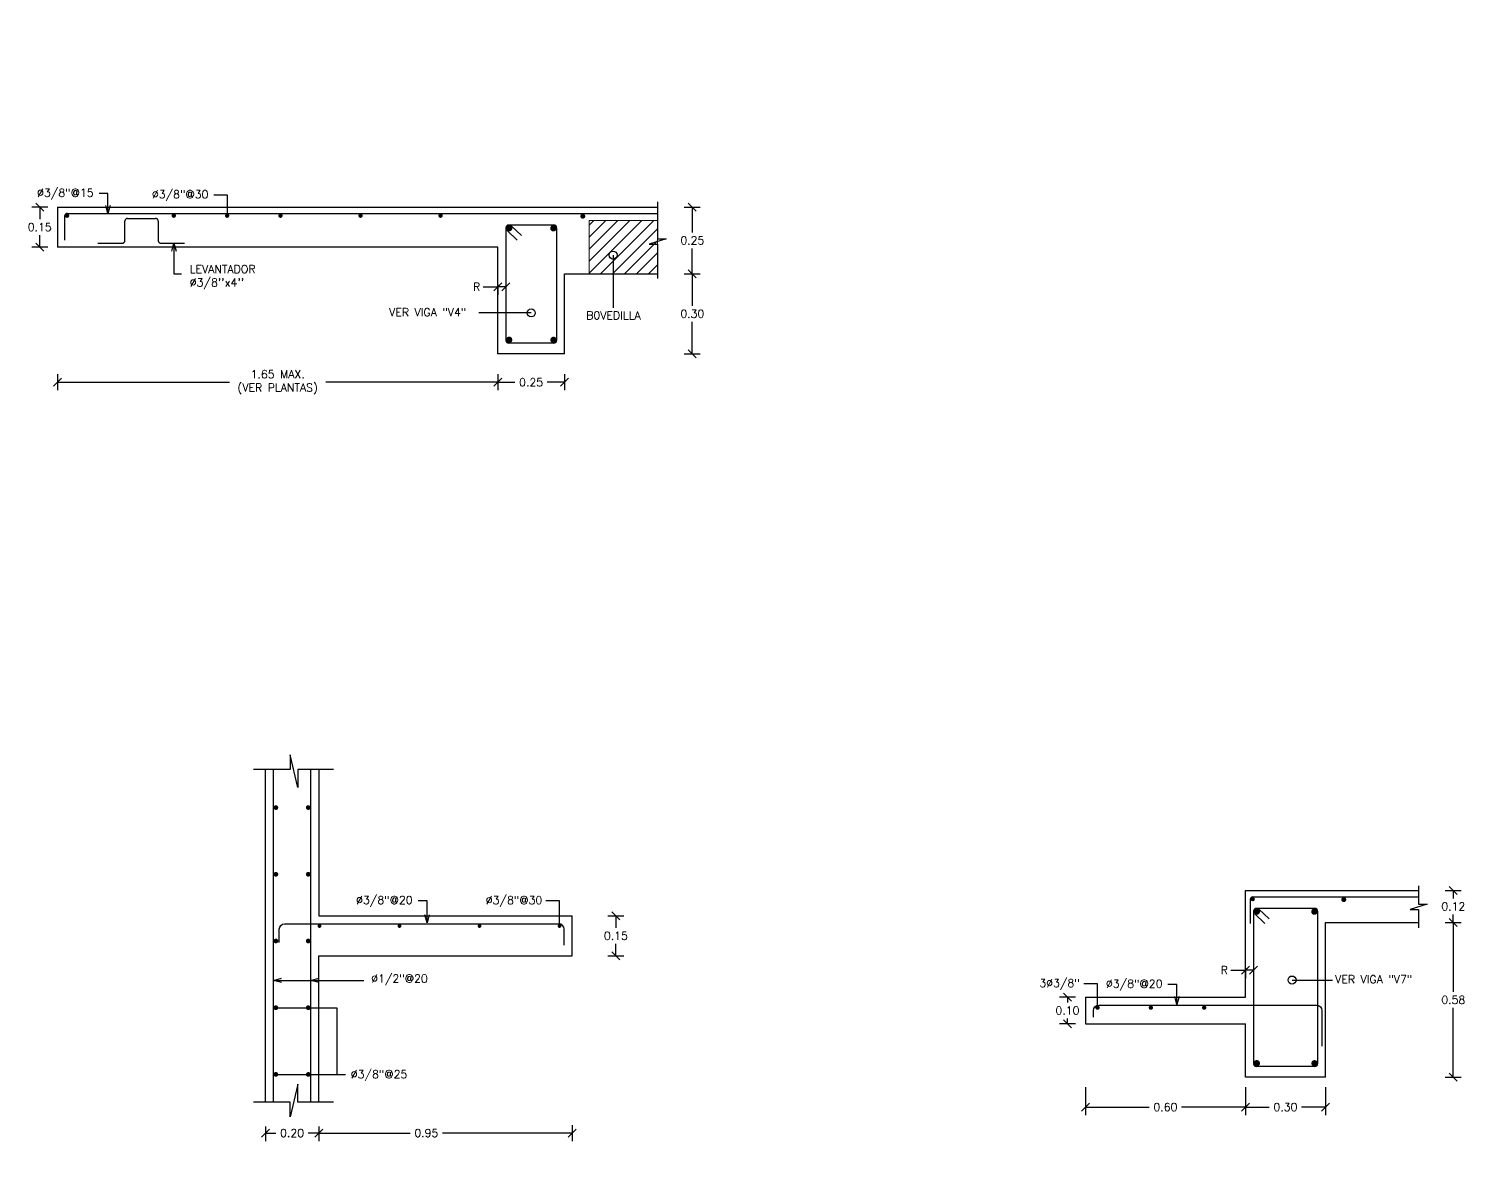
# Model space of a CAD drawing. Header units: metres. Extents: x -44 to 358, y -286 to 66.
# Drawn here: x 17.35 to 22.73, y 0.72 to 4.96 of the extents above; entities that cross this region are included whole.
import ezdxf

# ---------------------------------------------------------------- set-up
doc = ezdxf.new("R2010")
doc.units = ezdxf.units.M
doc.header["$LTSCALE"] = 0.3
doc.header["$PDMODE"] = 3
for name, pattern in [('CONTINU', [0]), ('CONTINUA', [0]), ('HIDDEN', [9.525, 6.35, -3.175])]:
    doc.linetypes.add(name, pattern=pattern)
for name, color, linetype in [('ACERO', 5, 'Continuous'), ('DIMTEXTO', 4, 'Continuous'), ('HATCH MUROS', 8, 'Continuous'), ('SECCION', 1, 'Continuous')]:
    doc.layers.add(name, color=color, linetype=linetype)
doc.layers.add('BOVEDILLA', color=8, linetype='Continuous', lineweight=5)
doc.styles.add('RomanS', font='romans.shx')
doc.styles.add('SMPLEX', font='simplex.shx')
doc.dimstyles.new('D-15', dxfattribs={"dimscale": 0.15, "dimtxt": 0.2, "dimasz": 0.2, "dimexe": 0.18, "dimexo": 0.2, "dimgap": 0.1, "dimtad": 0, "dimtih": 1, "dimtoh": 1, "dimzin": 0, "dimdsep": 46, "dimtxsty": 'SMPLEX', "dimblk": 'OBLIQUE', "dimcen": 0.09, "dimdle": 0.2, "dimclrd": 4, "dimclre": 4, "dimclrt": 4, "dimadec": 0, "dimazin": 0, "dimtfac": 1, "dimtofl": 0, "dimtmove": 0, "dimatfit": 3, "dimldrblk": 'OPEN30', "dimfxl": 1, "dimtolj": 1, "dimtzin": 0, "dimarcsym": 0})
doc.dimstyles.new('DIM-15', dxfattribs={"dimscale": 0.15, "dimtxt": 0.2, "dimasz": 0.2, "dimexe": 0.2, "dimexo": 0.1, "dimgap": 0.1, "dimtad": 0, "dimtih": 1, "dimtoh": 1, "dimzin": 0, "dimdsep": 46, "dimtxsty": 'RomanS', "dimblk1": 'OBLIQUE', "dimblk2": 'OBLIQUE', "dimsah": 1, "dimcen": 0.09, "dimclrd": 4, "dimclre": 4, "dimclrt": 4, "dimadec": 0, "dimazin": 0, "dimtfac": 1, "dimtofl": 0, "dimtmove": 1, "dimatfit": 3, "dimldrblk": 'OBLIQUE', "dimfxl": 0.2, "dimfxlon": 1, "dimtolj": 1, "dimtzin": 0, "dimarcsym": 0})
doc.dimstyles.new('DIM-25', dxfattribs={"dimscale": 0.25, "dimtxt": 0.2, "dimasz": 0.2, "dimexe": 0.18, "dimexo": 0.2, "dimgap": 0.1, "dimtad": 0, "dimtih": 1, "dimtoh": 1, "dimzin": 0, "dimdsep": 46, "dimtxsty": 'SMPLEX', "dimblk": 'OBLIQUE', "dimcen": 0.09, "dimdle": 0.2, "dimclrd": 4, "dimclre": 4, "dimclrt": 4, "dimadec": 0, "dimazin": 0, "dimtfac": 1, "dimtofl": 0, "dimtmove": 0, "dimatfit": 3, "dimldrblk": 'OPEN30', "dimfxl": 0.3, "dimfxlon": 1, "dimtolj": 1, "dimtzin": 0, "dimarcsym": 0})

# ---------------------------------------------------------------- blocks, each defined once
blk = doc.blocks.new('_OBLIQUE')
at = {"color": 0, "linetype": 'ByBlock'}
blk.add_line((-0.5, -0.5), (0.5, 0.5), dxfattribs=at)
blk = doc.blocks.new('*D480')
at = {"layer": 'DEFPOINTS', "color": 0, "transparency": 16777216}
for p in [(19.1038, 4.0127), (19.1038, 3.9908), (19.1344, 4.0127)]:
    blk.add_point(p, dxfattribs=at)
at = {"layer": 'DIMTEXTO', "color": 4, "lineweight": -2, "transparency": 16777216}
for p, q in [((19.0496, 3.9908), (19.1038, 3.9908)), ((19.1038, 3.9977), (19.1038, 3.9608)), ((19.1344, 3.9908), (19.1038, 3.9908)), ((19.1344, 3.9977), (19.1344, 3.9608))]:
    blk.add_line(p, q, dxfattribs=at)
at = {"layer": 'DIMTEXTO', "color": 4, "lineweight": -2, "transparency": 16777216, "xscale": 0.03, "yscale": 0.03, "zscale": 0.03, "rotation": 180}
blk.add_blockref('_OBLIQUE', (19.1038, 3.9908), dxfattribs=at)
at = {"layer": 'DIMTEXTO', "color": 4, "lineweight": -2, "transparency": 16777216, "xscale": 0.03, "yscale": 0.03, "zscale": 0.03}
blk.add_blockref('_OBLIQUE', (19.1344, 3.9908), dxfattribs=at)
at = {"layer": 'DIMTEXTO', "color": 4, "transparency": 16777216, "insert": (19.0246, 3.9908), "char_height": 0.03, "attachment_point": 5, "style": 'RomanS'}
blk.add_mtext('\\A1;R', dxfattribs=at)
blk = doc.blocks.new('*D481')
at = {"layer": 'DEFPOINTS', "color": 0, "transparency": 16777216}
for p in [(19.7537, 4.2893), (19.7537, 4.0393), (19.833, 4.0393)]:
    blk.add_point(p, dxfattribs=at)
at = {"layer": 'DIMTEXTO', "color": 4, "lineweight": -2, "transparency": 16777216}
for p, q in [((19.803, 4.2893), (19.863, 4.2893)), ((19.833, 4.2893), (19.833, 4.1943)), ((19.833, 4.0393), (19.833, 4.1343)), ((19.803, 4.0393), (19.863, 4.0393))]:
    blk.add_line(p, q, dxfattribs=at)
at = {"layer": 'DIMTEXTO', "color": 4, "lineweight": -2, "transparency": 16777216, "xscale": 0.03, "yscale": 0.03, "zscale": 0.03}
for p, rotation in [((19.833, 4.2893), 90), ((19.833, 4.0393), 270)]:
    blk.add_blockref('_OBLIQUE', p, dxfattribs=dict(at, rotation=rotation))
at = {"layer": 'DIMTEXTO', "color": 4, "transparency": 16777216, "insert": (19.833, 4.1643), "char_height": 0.03, "attachment_point": 5, "style": 'RomanS'}
blk.add_mtext('\\A1;0.25', dxfattribs=at)
blk = doc.blocks.new('*D482')
at = {"layer": 'DEFPOINTS', "color": 0, "transparency": 16777216}
for p in [(19.7537, 4.0393), (19.738, 3.7393), (19.833, 3.7393)]:
    blk.add_point(p, dxfattribs=at)
at = {"layer": 'DIMTEXTO', "color": 4, "lineweight": -2, "transparency": 16777216}
for p, q in [((19.803, 4.0393), (19.863, 4.0393)), ((19.833, 4.0393), (19.833, 3.9193)), ((19.833, 3.7393), (19.833, 3.8593)), ((19.803, 3.7393), (19.863, 3.7393))]:
    blk.add_line(p, q, dxfattribs=at)
at = {"layer": 'DIMTEXTO', "color": 4, "lineweight": -2, "transparency": 16777216, "xscale": 0.03, "yscale": 0.03, "zscale": 0.03}
for p, rotation in [((19.833, 4.0393), 90), ((19.833, 3.7393), 270)]:
    blk.add_blockref('_OBLIQUE', p, dxfattribs=dict(at, rotation=rotation))
at = {"layer": 'DIMTEXTO', "color": 4, "transparency": 16777216, "insert": (19.833, 3.8893), "char_height": 0.03, "attachment_point": 5, "style": 'RomanS'}
blk.add_mtext('\\A1;0.30', dxfattribs=at)
blk = doc.blocks.new('*D483')
at = {"layer": 'DEFPOINTS', "color": 0, "transparency": 16777216}
for p in [(19.1038, 3.7182), (19.3538, 3.7182), (19.3538, 3.6327)]:
    blk.add_point(p, dxfattribs=at)
at = {"layer": 'DIMTEXTO', "color": 4, "lineweight": -2, "transparency": 16777216}
for p, q in [((19.1038, 3.6627), (19.1038, 3.6027)), ((19.3538, 3.6627), (19.3538, 3.6027)), ((19.1038, 3.6327), (19.1681, 3.6327)), ((19.3538, 3.6327), (19.2895, 3.6327))]:
    blk.add_line(p, q, dxfattribs=at)
at = {"layer": 'DIMTEXTO', "color": 4, "lineweight": -2, "transparency": 16777216, "xscale": 0.03, "yscale": 0.03, "zscale": 0.03, "rotation": 180}
blk.add_blockref('_OBLIQUE', (19.1038, 3.6327), dxfattribs=at)
at = {"layer": 'DIMTEXTO', "color": 4, "lineweight": -2, "transparency": 16777216, "xscale": 0.03, "yscale": 0.03, "zscale": 0.03}
blk.add_blockref('_OBLIQUE', (19.3538, 3.6327), dxfattribs=at)
at = {"layer": 'DIMTEXTO', "color": 4, "transparency": 16777216, "insert": (19.2288, 3.6327), "char_height": 0.03, "attachment_point": 5, "style": 'RomanS'}
blk.add_mtext('\\A1;0.25', dxfattribs=at)
blk = doc.blocks.new('_Open30')
at = {"color": 0, "lineweight": -2}
for p, q in [((-1, 0.27), (0, 0)), ((0, 0), (-1, -0.27)), ((0, 0), (-1, 0))]:
    blk.add_line(p, q, dxfattribs=at)
blk = doc.blocks.new('*D458')
at = {"layer": 'DEFPOINTS', "color": 0, "linetype": 'Continuous', "transparency": 16777216}
for p in [(17.3867, 4.2893), (17.4538, 4.2893), (17.4538, 4.1393)]:
    blk.add_point(p, dxfattribs=at)
at = {"layer": 'DIMTEXTO', "color": 4, "linetype": 'Continuous', "lineweight": -2, "transparency": 16777216}
for p, q in [((17.4167, 4.2893), (17.3567, 4.2893)), ((17.3867, 4.2893), (17.3867, 4.2443)), ((17.3867, 4.1393), (17.3867, 4.1843)), ((17.4167, 4.1393), (17.3567, 4.1393))]:
    blk.add_line(p, q, dxfattribs=at)
at = {"layer": 'DIMTEXTO', "color": 4, "linetype": 'Continuous', "lineweight": -2, "transparency": 16777216, "xscale": 0.03, "yscale": 0.03, "zscale": 0.03}
for p, rotation in [((17.3867, 4.2893), 90), ((17.3867, 4.1393), 270)]:
    blk.add_blockref('_OBLIQUE', p, dxfattribs=dict(at, rotation=rotation))
at = {"layer": 'DIMTEXTO', "color": 4, "linetype": 'Continuous', "lineweight": 0, "transparency": 16777216, "insert": (17.3867, 4.2143), "char_height": 0.03, "attachment_point": 5, "style": 'RomanS'}
blk.add_mtext('\\A1;0.15', dxfattribs=at)
blk = doc.blocks.new('*D459')
at = {"layer": 'DEFPOINTS', "color": 0, "transparency": 16777216}
for p in [(18.2327, 0.9188), (18.4328, 0.9188), (18.4328, 0.8197)]:
    blk.add_point(p, dxfattribs=at)
at = {"layer": 'DIMTEXTO', "color": 4, "lineweight": -2, "transparency": 16777216}
for p, q in [((18.2327, 0.8438), (18.2327, 0.7897)), ((18.2327, 0.8197), (18.2721, 0.8197)), ((18.4328, 0.8197), (18.3935, 0.8197)), ((18.4328, 0.8438), (18.4328, 0.7897))]:
    blk.add_line(p, q, dxfattribs=at)
at = {"layer": 'DIMTEXTO', "color": 4, "lineweight": -2, "transparency": 16777216, "xscale": 0.03, "yscale": 0.03, "zscale": 0.03, "rotation": 180}
blk.add_blockref('_OBLIQUE', (18.2327, 0.8197), dxfattribs=at)
at = {"layer": 'DIMTEXTO', "color": 4, "lineweight": -2, "transparency": 16777216, "xscale": 0.03, "yscale": 0.03, "zscale": 0.03}
blk.add_blockref('_OBLIQUE', (18.4328, 0.8197), dxfattribs=at)
at = {"layer": 'DIMTEXTO', "color": 4, "transparency": 16777216, "insert": (18.3328, 0.8197), "char_height": 0.03, "attachment_point": 5, "style": 'RomanS'}
blk.add_mtext('\\A1;0.20', dxfattribs=at)
blk = doc.blocks.new('*D460')
at = {"layer": 'DEFPOINTS', "color": 0, "transparency": 16777216}
for p in [(18.4328, 0.9188), (19.3827, 0.935), (19.3827, 0.8197)]:
    blk.add_point(p, dxfattribs=at)
at = {"layer": 'DIMTEXTO', "color": 4, "lineweight": -2, "transparency": 16777216}
for p, q in [((18.4328, 0.8438), (18.4328, 0.7897)), ((18.4328, 0.8197), (18.7753, 0.8197)), ((19.3827, 0.8197), (18.8967, 0.8197)), ((19.3827, 0.8497), (19.3827, 0.7897))]:
    blk.add_line(p, q, dxfattribs=at)
at = {"layer": 'DIMTEXTO', "color": 4, "lineweight": -2, "transparency": 16777216, "xscale": 0.03, "yscale": 0.03, "zscale": 0.03, "rotation": 180}
blk.add_blockref('_OBLIQUE', (18.4328, 0.8197), dxfattribs=at)
at = {"layer": 'DIMTEXTO', "color": 4, "lineweight": -2, "transparency": 16777216, "xscale": 0.03, "yscale": 0.03, "zscale": 0.03}
blk.add_blockref('_OBLIQUE', (19.3827, 0.8197), dxfattribs=at)
at = {"layer": 'DIMTEXTO', "color": 4, "transparency": 16777216, "insert": (18.836, 0.8197), "char_height": 0.03, "attachment_point": 5, "style": 'RomanS'}
blk.add_mtext('\\A1;0.95', dxfattribs=at)
blk = doc.blocks.new('*D577')
at = {"layer": 'DEFPOINTS', "color": 0, "transparency": 16777216}
for p in [(19.3827, 1.6337), (19.3827, 1.4837), (19.5465, 1.4837)]:
    blk.add_point(p, dxfattribs=at)
at = {"layer": 'DIMTEXTO', "color": 4, "lineweight": -2, "transparency": 16777216}
for p, q in [((19.5165, 1.6337), (19.5765, 1.6337)), ((19.5465, 1.6337), (19.5465, 1.5887)), ((19.5465, 1.4837), (19.5465, 1.5287)), ((19.5165, 1.4837), (19.5765, 1.4837))]:
    blk.add_line(p, q, dxfattribs=at)
at = {"layer": 'DIMTEXTO', "color": 4, "lineweight": -2, "transparency": 16777216, "xscale": 0.03, "yscale": 0.03, "zscale": 0.03}
for p, rotation in [((19.5465, 1.6337), 90), ((19.5465, 1.4837), 270)]:
    blk.add_blockref('_OBLIQUE', p, dxfattribs=dict(at, rotation=rotation))
at = {"layer": 'DIMTEXTO', "color": 4, "transparency": 16777216, "insert": (19.5465, 1.5587), "char_height": 0.03, "attachment_point": 5, "style": 'RomanS'}
blk.add_mtext('\\A1;0.15', dxfattribs=at)
blk = doc.blocks.new('*U76')
at = {"layer": 'ACERO', "const_width": 0.00891}
for points in [[(-0.0563, 0, -1), (-0.0652, 0, -1)], [(0.0652, 0, -1), (0.0563, 0, -1)]]:
    blk.add_lwpolyline(points, format="xyb", close=True, dxfattribs=at)
blk = doc.blocks.new('*U71')
at = {"layer": 'HATCH MUROS', "color": 0, "linetype": 'ByBlock', "lineweight": -2}
for p in [(0, 1), (0, 0.75), (0, 0.5), (0, 0.25), (0, 0)]:
    blk.add_blockref('*U76', p, dxfattribs=at)
blk = doc.blocks.new('*D152')
at = {"layer": 'DEFPOINTS', "color": 0, "linetype": 'CONTINUA', "transparency": 16777216}
for p in [(17.4538, 3.7568), (19.1038, 3.7182), (17.4538, 3.6327)]:
    blk.add_point(p, dxfattribs=at)
at = {"layer": 'DIMTEXTO', "color": 4, "linetype": 'CONTINUA', "lineweight": -2, "transparency": 16777216}
for p, q in [((17.4538, 3.6627), (17.4538, 3.6027)), ((19.1038, 3.6627), (19.1038, 3.6027)), ((17.4538, 3.6327), (18.0988, 3.6327)), ((19.1038, 3.6327), (18.4588, 3.6327))]:
    blk.add_line(p, q, dxfattribs=at)
at = {"layer": 'DIMTEXTO', "color": 4, "linetype": 'CONTINUA', "lineweight": -2, "transparency": 16777216, "xscale": 0.03, "yscale": 0.03, "zscale": 0.03, "rotation": 180}
blk.add_blockref('_OBLIQUE', (17.4538, 3.6327), dxfattribs=at)
at = {"layer": 'DIMTEXTO', "color": 4, "linetype": 'CONTINUA', "lineweight": -2, "transparency": 16777216, "xscale": 0.03, "yscale": 0.03, "zscale": 0.03}
blk.add_blockref('_OBLIQUE', (19.1038, 3.6327), dxfattribs=at)
at = {"layer": 'DIMTEXTO', "color": 4, "linetype": 'CONTINUA', "transparency": 16777216, "insert": (18.2788, 3.6327), "char_height": 0.03, "attachment_point": 5, "style": 'RomanS'}
blk.add_mtext('\\A1;1.65 MAX.\\P(VER PLANTAS)', dxfattribs=at)
blk = doc.blocks.new('*D210')
at = {"layer": 'DEFPOINTS', "color": 0, "transparency": 16777216}
for p in [(21.9063, 1.4522), (21.9063, 1.4302), (21.937, 1.4522)]:
    blk.add_point(p, dxfattribs=at)
at = {"layer": 'DIMTEXTO', "color": 4, "lineweight": -2, "transparency": 16777216}
for p, q in [((21.8521, 1.4302), (21.9063, 1.4302)), ((21.9063, 1.4372), (21.9063, 1.4002)), ((21.937, 1.4302), (21.9063, 1.4302)), ((21.937, 1.4372), (21.937, 1.4002))]:
    blk.add_line(p, q, dxfattribs=at)
at = {"layer": 'DIMTEXTO', "color": 4, "lineweight": -2, "transparency": 16777216, "xscale": 0.03, "yscale": 0.03, "zscale": 0.03, "rotation": 180}
blk.add_blockref('_OBLIQUE', (21.9063, 1.4302), dxfattribs=at)
at = {"layer": 'DIMTEXTO', "color": 4, "lineweight": -2, "transparency": 16777216, "xscale": 0.03, "yscale": 0.03, "zscale": 0.03}
blk.add_blockref('_OBLIQUE', (21.937, 1.4302), dxfattribs=at)
at = {"layer": 'DIMTEXTO', "color": 4, "transparency": 16777216, "insert": (21.8271, 1.4302), "char_height": 0.03, "attachment_point": 5, "style": 'RomanS'}
blk.add_mtext('\\A1;R', dxfattribs=at)
blk = doc.blocks.new('*D211')
at = {"layer": 'DEFPOINTS', "color": 0, "transparency": 16777216}
for p in [(22.6062, 1.7288), (22.5548, 1.6088), (22.6855, 1.6088)]:
    blk.add_point(p, dxfattribs=at)
at = {"layer": 'DIMTEXTO', "color": 4, "lineweight": -2, "transparency": 16777216}
for p, q in [((22.6555, 1.7288), (22.7155, 1.7288)), ((22.6855, 1.7288), (22.6855, 1.6988)), ((22.6855, 1.6088), (22.6855, 1.6388)), ((22.6555, 1.6088), (22.7155, 1.6088))]:
    blk.add_line(p, q, dxfattribs=at)
at = {"layer": 'DIMTEXTO', "color": 4, "lineweight": -2, "transparency": 16777216, "xscale": 0.03, "yscale": 0.03, "zscale": 0.03}
for p, rotation in [((22.6855, 1.7288), 90), ((22.6855, 1.6088), 270)]:
    blk.add_blockref('_OBLIQUE', p, dxfattribs=dict(at, rotation=rotation))
at = {"layer": 'DIMTEXTO', "color": 4, "transparency": 16777216, "insert": (22.6855, 1.6688), "char_height": 0.03, "attachment_point": 5, "style": 'RomanS'}
blk.add_mtext('\\A1;0.12', dxfattribs=at)
blk = doc.blocks.new('*D212')
at = {"layer": 'DEFPOINTS', "color": 0, "transparency": 16777216}
for p in [(22.5548, 1.6088), (22.5905, 1.0288), (22.6855, 1.0288)]:
    blk.add_point(p, dxfattribs=at)
at = {"layer": 'DIMTEXTO', "color": 4, "lineweight": -2, "transparency": 16777216}
for p, q in [((22.6555, 1.6088), (22.7155, 1.6088)), ((22.6855, 1.6088), (22.6855, 1.3488)), ((22.6855, 1.0288), (22.6855, 1.2888)), ((22.6555, 1.0288), (22.7155, 1.0288))]:
    blk.add_line(p, q, dxfattribs=at)
at = {"layer": 'DIMTEXTO', "color": 4, "lineweight": -2, "transparency": 16777216, "xscale": 0.03, "yscale": 0.03, "zscale": 0.03}
for p, rotation in [((22.6855, 1.6088), 90), ((22.6855, 1.0288), 270)]:
    blk.add_blockref('_OBLIQUE', p, dxfattribs=dict(at, rotation=rotation))
at = {"layer": 'DIMTEXTO', "color": 4, "transparency": 16777216, "insert": (22.6855, 1.3188), "char_height": 0.03, "attachment_point": 5, "style": 'RomanS'}
blk.add_mtext('\\A1;0.58', dxfattribs=at)
blk = doc.blocks.new('*D213')
at = {"layer": 'DEFPOINTS', "color": 0, "transparency": 16777216}
for p in [(21.9063, 1.0288), (22.2063, 1.0288), (22.2063, 0.9168)]:
    blk.add_point(p, dxfattribs=at)
at = {"layer": 'DIMTEXTO', "color": 4, "lineweight": -2, "transparency": 16777216}
for p, q in [((21.9063, 0.9918), (21.9063, 0.8868)), ((22.2063, 0.9918), (22.2063, 0.8868)), ((21.9063, 0.9168), (21.9956, 0.9168)), ((22.2063, 0.9168), (22.117, 0.9168))]:
    blk.add_line(p, q, dxfattribs=at)
at = {"layer": 'DIMTEXTO', "color": 4, "lineweight": -2, "transparency": 16777216, "xscale": 0.03, "yscale": 0.03, "zscale": 0.03, "rotation": 180}
blk.add_blockref('_OBLIQUE', (21.9063, 0.9168), dxfattribs=at)
at = {"layer": 'DIMTEXTO', "color": 4, "lineweight": -2, "transparency": 16777216, "xscale": 0.03, "yscale": 0.03, "zscale": 0.03}
blk.add_blockref('_OBLIQUE', (22.2063, 0.9168), dxfattribs=at)
at = {"layer": 'DIMTEXTO', "color": 4, "transparency": 16777216, "insert": (22.0563, 0.9168), "char_height": 0.03, "attachment_point": 5, "style": 'RomanS'}
blk.add_mtext('\\A1;0.30', dxfattribs=at)
blk = doc.blocks.new('*D214')
at = {"layer": 'DEFPOINTS', "color": 0, "linetype": 'Continuous', "transparency": 16777216}
for p in [(21.2392, 1.3288), (21.3063, 1.3288), (21.3063, 1.2288)]:
    blk.add_point(p, dxfattribs=at)
at = {"layer": 'DIMTEXTO', "color": 4, "linetype": 'Continuous', "lineweight": -2, "transparency": 16777216}
for p, q in [((21.2692, 1.3288), (21.2092, 1.3288)), ((21.2392, 1.3288), (21.2392, 1.3088)), ((21.2392, 1.2288), (21.2392, 1.2488)), ((21.2692, 1.2288), (21.2092, 1.2288))]:
    blk.add_line(p, q, dxfattribs=at)
at = {"layer": 'DIMTEXTO', "color": 4, "linetype": 'Continuous', "lineweight": -2, "transparency": 16777216, "xscale": 0.03, "yscale": 0.03, "zscale": 0.03}
for p, rotation in [((21.2392, 1.3288), 90), ((21.2392, 1.2288), 270)]:
    blk.add_blockref('_OBLIQUE', p, dxfattribs=dict(at, rotation=rotation))
at = {"layer": 'DIMTEXTO', "color": 4, "linetype": 'Continuous', "lineweight": 0, "transparency": 16777216, "insert": (21.2392, 1.2788), "char_height": 0.03, "attachment_point": 5, "style": 'RomanS'}
blk.add_mtext('\\A1;0.10', dxfattribs=at)
blk = doc.blocks.new('*D526')
at = {"layer": 'DEFPOINTS', "color": 0, "transparency": 16777216}
for p in [(21.3063, 1.2288), (21.9063, 1.0288), (21.3063, 0.9168)]:
    blk.add_point(p, dxfattribs=at)
at = {"layer": 'DIMTEXTO', "color": 4, "lineweight": -2, "transparency": 16777216}
for p, q in [((21.3063, 0.9918), (21.3063, 0.8868)), ((21.9063, 0.9918), (21.9063, 0.8868)), ((21.3063, 0.9168), (21.5456, 0.9168)), ((21.9063, 0.9168), (21.667, 0.9168))]:
    blk.add_line(p, q, dxfattribs=at)
at = {"layer": 'DIMTEXTO', "color": 4, "lineweight": -2, "transparency": 16777216, "xscale": 0.03, "yscale": 0.03, "zscale": 0.03, "rotation": 180}
blk.add_blockref('_OBLIQUE', (21.3063, 0.9168), dxfattribs=at)
at = {"layer": 'DIMTEXTO', "color": 4, "lineweight": -2, "transparency": 16777216, "xscale": 0.03, "yscale": 0.03, "zscale": 0.03}
blk.add_blockref('_OBLIQUE', (21.9063, 0.9168), dxfattribs=at)
at = {"layer": 'DIMTEXTO', "color": 4, "transparency": 16777216, "insert": (21.6063, 0.9168), "char_height": 0.03, "attachment_point": 5, "style": 'RomanS'}
blk.add_mtext('\\A1;0.60', dxfattribs=at)
blk = doc.blocks.new('*D1260')
at = {"layer": 'DEFPOINTS', "color": 0, "linetype": 'Continuous', "transparency": 16777216}
for p in [(21.0949, 3.3807), (21.0949, -52.3848), (18.6413, -53.1382)]:
    blk.add_point(p, dxfattribs=at)
at = {"layer": 'DIMTEXTO', "color": 4, "linetype": 'Continuous', "lineweight": -2, "transparency": 16777216}
for p, q in [((18.6413, -52.4598), (18.6413, -52.3398)), ((21.0949, -52.3098), (21.0949, -52.4298)), ((18.5913, -52.3848), (19.7669, -52.3848)), ((21.1449, -52.3848), (19.9693, -52.3848))]:
    blk.add_line(p, q, dxfattribs=at)
at = {"layer": 'DIMTEXTO', "color": 4, "linetype": 'Continuous', "lineweight": -2, "transparency": 16777216, "xscale": 0.05, "yscale": 0.05, "zscale": 0.05, "rotation": 180}
blk.add_blockref('_OBLIQUE', (18.6413, -52.3848), dxfattribs=at)
at = {"layer": 'DIMTEXTO', "color": 4, "linetype": 'Continuous', "lineweight": -2, "transparency": 16777216, "xscale": 0.05, "yscale": 0.05, "zscale": 0.05}
blk.add_blockref('_OBLIQUE', (21.0949, -52.3848), dxfattribs=at)
at = {"layer": 'DIMTEXTO', "color": 4, "linetype": 'Continuous', "transparency": 16777216, "insert": (19.8681, -52.3848), "char_height": 0.05, "attachment_point": 5, "style": 'SMPLEX'}
blk.add_mtext('\\A1;2.45', dxfattribs=at)
blk = doc.blocks.new('*D1264')
at = {"layer": 'DEFPOINTS', "color": 0, "linetype": 'Continuous', "transparency": 16777216}
for p in [(21.0949, 10.6997), (21.0949, -45.0659), (18.6413, -45.8692)]:
    blk.add_point(p, dxfattribs=at)
at = {"layer": 'DIMTEXTO', "color": 4, "linetype": 'Continuous', "lineweight": -2, "transparency": 16777216}
for p, q in [((18.6413, -45.1409), (18.6413, -45.0209)), ((21.0949, -44.9909), (21.0949, -45.1109)), ((18.5913, -45.0659), (19.7669, -45.0659)), ((21.1449, -45.0659), (19.9693, -45.0659))]:
    blk.add_line(p, q, dxfattribs=at)
at = {"layer": 'DIMTEXTO', "color": 4, "linetype": 'Continuous', "lineweight": -2, "transparency": 16777216, "xscale": 0.05, "yscale": 0.05, "zscale": 0.05, "rotation": 180}
blk.add_blockref('_OBLIQUE', (18.6413, -45.0659), dxfattribs=at)
at = {"layer": 'DIMTEXTO', "color": 4, "linetype": 'Continuous', "lineweight": -2, "transparency": 16777216, "xscale": 0.05, "yscale": 0.05, "zscale": 0.05}
blk.add_blockref('_OBLIQUE', (21.0949, -45.0659), dxfattribs=at)
at = {"layer": 'DIMTEXTO', "color": 4, "linetype": 'Continuous', "transparency": 16777216, "insert": (19.8681, -45.0659), "char_height": 0.05, "attachment_point": 5, "style": 'SMPLEX'}
blk.add_mtext('\\A1;2.45', dxfattribs=at)

msp = doc.modelspace()

# ---------------------------------------------------------------- hatches: boundary and pattern name
at = {"layer": 'HATCH MUROS', "linetype": 'CONTINUA'}
h = msp.add_hatch(dxfattribs=at)
h.set_pattern_fill('ANSI31', color=256, scale=0.01)
h.set_pattern_definition([(45, (23.458094, -4.114696), (-0.02245064, 0.02245064), [])])
h.paths.add_polyline_path([(19.7022488, 4.0392936), (19.4460726, 4.0392936), (19.4460726, 4.2392936), (19.7022488, 4.2392936)])

# ---------------------------------------------------------------- linework, layer by layer
at = {"layer": 'ACERO'}
for p, q in [((17.4801562, 4.2553856), (17.4801562, 4.1650315)), ((17.4901562, 4.2653856), (19.70235, 4.2653856)), ((19.1344379, 4.2120023), (19.1344379, 3.7894237)), ((19.1387306, 4.2011432), (19.1767076, 4.1649524)), ((19.3141176, 4.2220023), (19.1444379, 4.2220023)), ((19.1544489, 4.2190679), (19.1924258, 4.1828771)), ((19.3241176, 4.2120023), (19.3241176, 3.7894237)), ((19.3141176, 3.7794237), (19.1444379, 3.7794237)), ((18.2627203, 0.9349648), (18.2627203, 2.1822822)), ((18.4027203, 0.9349648), (18.4027203, 2.1824123)), ((21.9243512, 1.6948676), (21.9243512, 1.6045134)), ((21.9343512, 1.7048676), (22.5548636, 1.7048676)), ((21.9369515, 1.6514843), (21.9369515, 1.0789057)), ((21.9412442, 1.6406252), (21.9792212, 1.6044344)), ((22.1666312, 1.6614843), (21.9469515, 1.6614843)), ((21.9569625, 1.6585499), (21.9949394, 1.6223591)), ((22.1766312, 1.6514843), (22.1766312, 1.0789057)), ((19.3527203, 1.5236886), (19.3527203, 1.5836886)), ((22.1666312, 1.0689057), (21.9469515, 1.0689057))]:
    msp.add_line(p, q, dxfattribs=at)
for points, const_width in [([(17.4933463, 4.2568192, -1), (17.4852823, 4.2568192, -1)], 0.008064), ([(17.8933463, 4.2568192, -1), (17.8852823, 4.2568192, -1)], 0.008064), ([(18.0933463, 4.2568192, -1), (18.0852823, 4.2568192, -1)], 0.008064), ([(18.2933463, 4.2568192, -1), (18.2852823, 4.2568192, -1)], 0.008064), ([(18.5933463, 4.2568192, -1), (18.5852823, 4.2568192, -1)], 0.008064), ([(18.8933463, 4.2568192, -1), (18.8852823, 4.2568192, -1)], 0.008064), ([(19.4270835, 4.2548366, -1), (19.4178099, 4.2548366, -1)], 0.0092736), ([(19.152514, 4.2102315, -1), (19.140514, 4.2102315, -1)], 0.012), ([(19.3184209, 4.209788, -1), (19.3064209, 4.209788, -1)], 0.012), ([(19.1523283, 3.7917648, -1), (19.1403283, 3.7917648, -1)], 0.012), ([(19.3187458, 3.7914567, -1), (19.3067458, 3.7914567, -1)], 0.012), ([(21.9375413, 1.6963012, -1), (21.9294773, 1.6963012, -1)], 0.008064), ([(22.2795971, 1.6943186, -1), (22.2703235, 1.6943186, -1)], 0.0092736), ([(21.9550276, 1.6497135, -1), (21.9430276, 1.6497135, -1)], 0.012), ([(22.1709345, 1.64927, -1), (22.1589345, 1.64927, -1)], 0.012), ([(18.4390924, 1.5954174, -1), (18.4319674, 1.5954174, -1)], 0.007125), ([(18.7390924, 1.5954174, -1), (18.7319674, 1.5954174, -1)], 0.007125), ([(19.0390924, 1.5954174, -1), (19.0319674, 1.5954174, -1)], 0.007125), ([(19.3390924, 1.5954174, -1), (19.3319674, 1.5954174, -1)], 0.007125), ([(21.3559371, 1.2895167, -1), (21.3478731, 1.2895167, -1)], 0.008064), ([(21.5559371, 1.2895167, -1), (21.5478731, 1.2895167, -1)], 0.008064), ([(21.7559371, 1.2895167, -1), (21.7478731, 1.2895167, -1)], 0.008064), ([(21.9548419, 1.0812468, -1), (21.9428419, 1.0812468, -1)], 0.012), ([(22.1712594, 1.0809387, -1), (22.1592594, 1.0809387, -1)], 0.012)]:
    msp.add_lwpolyline(points, format="xyb", close=True, dxfattribs=dict(at, const_width=const_width))
at = {"layer": 'ACERO', "color": 2, "linetype": 'HIDDEN'}
msp.add_lwpolyline([(17.6042982, 4.1536783), (17.696094, 4.1536783, 0.414213562), (17.706094, 4.1636783), (17.706094, 4.2367185, -0.414213562), (17.716094, 4.2467185), (17.8210594, 4.2467185, -0.414213562), (17.8310594, 4.2367185), (17.8310594, 4.1636783, 0.414213562), (17.8410594, 4.1536783), (17.9291522, 4.1536783)], format="xyb", dxfattribs=at)
at = {"layer": 'ACERO'}
for points in [[(18.2848348, 1.5340861), (18.2848348, 1.5836886, -0.414213562), (18.3048348, 1.6036886), (19.3327203, 1.6036886)], [(21.3363262, 1.2537756), (21.3363262, 1.2787756, -0.414213562), (21.3563262, 1.2987756), (22.1729797, 1.2987756, -0.414213562), (22.1929797, 1.2787756), (22.1929797, 1.1455682)]]:
    msp.add_lwpolyline(points, format="xyb", dxfattribs=at)
for centre, radius, start, end in [((17.4901562, 4.2553856), 0.01, 90, 180), ((19.1444379, 4.2120023), 0.01, 90, 180), ((19.3141176, 4.2120023), 0.01, 0, 90), ((19.1444379, 3.7894237), 0.01, 180, 270), ((19.3141176, 3.7894237), 0.01, 270, 0), ((21.9343512, 1.6948676), 0.01, 90, 180), ((21.9469515, 1.6514843), 0.01, 90, 180), ((22.1666312, 1.6514843), 0.01, 0, 90), ((19.3327203, 1.5836886), 0.02, 0, 90), ((21.9469515, 1.0789057), 0.01, 180, 270), ((22.1666312, 1.0789057), 0.01, 270, 0)]:
    msp.add_arc(centre, radius, start, end, dxfattribs=at)
at = {"layer": 'BOVEDILLA', "linetype": 'CONTINUA'}
msp.add_lwpolyline([(19.7022488, 4.0392936), (19.4460726, 4.0392936), (19.4460726, 4.2392936), (19.7022488, 4.2392936)], close=True, dxfattribs=at)
at = {"layer": 'DIMTEXTO', "color": 4, "lineweight": -3, "ltscale": 0.05}
msp.add_line((18.271957, 1.0392731), (18.5328988, 1.0392731), dxfattribs=at)
at = {"layer": 'DIMTEXTO'}
for points in [[(18.0910559, 4.2570316), (18.0910559, 4.3344045), (18.0397559, 4.3344045)], [(19.3355299, 1.5989799), (19.3355299, 1.6896524), (19.2842299, 1.6896524)], [(21.3519051, 1.2895167), (21.3519051, 1.37913), (21.3006051, 1.37913)], [(18.271957, 1.2892731), (18.5010714, 1.2892731), (18.5010714, 1.0392731)]]:
    msp.add_lwpolyline(points, dxfattribs=at)
at = {"layer": 'DIMTEXTO', "color": 3}
for points in [[(19.70235, 4.3092558), (19.70235, 4.1707068), (19.7349695, 4.1707068), (19.6714204, 4.1503706), (19.7022488, 4.1503706), (19.7022488, 4.0211841)], [(18.4879971, 2.1824123), (18.3540722, 2.1824123), (18.3540722, 2.114668), (18.3251369, 2.2363737), (18.3251369, 2.1822822), (18.1879971, 2.1822822)], [(22.5548636, 1.7464688), (22.5548636, 1.6771943), (22.5874831, 1.6771943), (22.523934, 1.6568581), (22.5547624, 1.6568581), (22.5547624, 1.5886197)], [(18.4879971, 0.9349648), (18.3540722, 0.9349648), (18.3540722, 1.0027091), (18.3251369, 0.8810035), (18.3251369, 0.935095), (18.1879971, 0.935095)]]:
    msp.add_lwpolyline(points, dxfattribs=at)
at = {"layer": 'SECCION', "color": 1, "linetype": 'CONTINU', "ltscale": 0.025}
for p, q in [((17.4538125, 4.2892936), (19.70235, 4.2892936)), ((17.4538125, 4.2892936), (17.4538125, 4.1392936)), ((19.1038125, 4.1392936), (17.4538125, 4.1392936)), ((19.1038125, 3.7392936), (19.1038125, 4.1392936)), ((19.3538125, 4.0392936), (19.7022488, 4.0392936)), ((19.3538125, 3.7392936), (19.3538125, 4.0392936)), ((19.3538125, 3.7392936), (19.1038125, 3.7392936)), ((18.2327203, 0.9349648), (18.2327203, 2.1822822)), ((18.4327203, 2.1824123), (18.4327203, 1.6336886)), ((21.9063262, 1.3287756), (21.9063262, 1.7287756)), ((21.9063262, 1.7287756), (22.5548636, 1.7287756)), ((18.4327203, 1.6336886), (19.3827203, 1.6336886)), ((19.3827203, 1.4836886), (19.3827203, 1.6336886)), ((22.2063262, 1.0287756), (22.2063262, 1.6087756)), ((22.2063262, 1.6087756), (22.5548636, 1.6087756)), ((18.4327203, 0.9349648), (18.4327203, 1.4836886)), ((18.4327203, 1.4836886), (19.3827203, 1.4836886)), ((21.3063262, 1.3287756), (21.3063262, 1.2287756)), ((21.3063262, 1.3287756), (21.9063262, 1.3287756)), ((21.3063262, 1.2287756), (21.9063262, 1.2287756)), ((21.9063262, 1.0287756), (21.9063262, 1.2287756)), ((22.2063262, 1.0287756), (21.9063262, 1.0287756))]:
    msp.add_line(p, q, dxfattribs=at)

# ---------------------------------------------------------------- block references
at = {"layer": 'HATCH MUROS', "lineweight": -2}
msp.add_blockref('*U71', (18.3327133, 1.0392731), dxfattribs=at)

# ---------------------------------------------------------------- texts
at = {"color": 4, "char_height": 0.03, "attachment_point": 5, "style": 'SMPLEX'}
for s, insert in [('%%C1/2"@20', (18.7352354, 1.3935226)), ('%%C3/8"@25', (18.6587516, 1.0350132))]:
    msp.add_mtext(s, dxfattribs=dict(at, insert=insert))
at = {"layer": 'DIMTEXTO', "char_height": 0.03, "attachment_point": 4, "style": 'RomanS'}
for s, insert in [('%%C3/8"@15', (17.3767184, 4.3379507)), ('%%C3/8"@30', (17.8070864, 4.3319562)), ("LEVANTADOR \\P%%C3/8''x4''", (17.9490466, 4.0268097)), ('VER VIGA "V4"', (18.6966399, 3.8950311)), ('B0VEDILLA', (19.4352276, 3.8835203)), ('%%C3/8"@20', (18.5725898, 1.6877098)), ('%%C3/8"@30', (19.0586425, 1.6872041)), ('3%%C3/8"', (21.1336499, 1.3766816)), ('%%C3/8"@20', (21.383359, 1.3741865)), ('VER VIGA "V7"', (22.2426235, 1.3956355))]:
    msp.add_mtext(s, dxfattribs=dict(at, insert=insert))

# ---------------------------------------------------------------- dimensions: what is measured, and where the dimension line sits
at = {"layer": 'DIMTEXTO', "linetype": 'Continuous'}
for base, p1, p2, picture, middle in [((21.0948816, -45.0658572), (18.6413299, -45.8692064), (21.0948816, 10.6996982), '*D1264', (19.8681057, -45.0658572)), ((21.0948816, -52.3848317), (18.6413299, -53.1381809), (21.0948816, 3.3807237), '*D1260', (19.8681057, -52.3848317))]:
    dim = msp.add_linear_dim(base=base, p1=p1, p2=p2, dimstyle='DIM-25', dxfattribs=at)
    dim.commit()
    dim.dimension.update_dxf_attribs({"geometry": picture, "text_midpoint": middle})
at = {"layer": 'DIMTEXTO', "linetype": 'Continuous', "lineweight": 0}
for base, p1, p2, picture, middle in [((17.3866833, 4.2892936), (17.4538125, 4.1392936), (17.4538125, 4.2892936), '*D458', (17.3866833, 4.2142936)), ((21.2391969, 1.3287756), (21.3063262, 1.2287756), (21.3063262, 1.3287756), '*D214', (21.2391969, 1.2787756))]:
    dim = msp.add_linear_dim(base=base, p1=p1, p2=p2, angle=90, dimstyle='DIM-15', dxfattribs=at)
    dim.commit()
    dim.dimension.update_dxf_attribs({"geometry": picture, "text_midpoint": middle})
at = {"layer": 'DIMTEXTO'}
for base, p1, p2, angle, picture, middle in [((19.8329978, 4.0392936), (19.753666, 4.2892936), (19.753666, 4.0392936), 90, '*D481', (19.8329978, 4.1642936)), ((19.8329978, 3.7392936), (19.753666, 4.0392936), (19.7379816, 3.7392936), 90, '*D482', (19.8329978, 3.8892936)), ((19.3538125, 3.6326644), (19.1038125, 3.7182256), (19.3538125, 3.7182256), 0, '*D483', (19.2288125, 3.6326644)), ((22.6855114, 1.6087756), (22.6061796, 1.7287756), (22.5547624, 1.6087756), 90, '*D211', (22.6855114, 1.6687756)), ((22.6855114, 1.0287756), (22.5547624, 1.6087756), (22.5904952, 1.0287756), 90, '*D212', (22.6855114, 1.3187756))]:
    dim = msp.add_linear_dim(base=base, p1=p1, p2=p2, angle=angle, dimstyle='DIM-15', dxfattribs=at)
    dim.commit()
    dim.dimension.update_dxf_attribs({"geometry": picture, "text_midpoint": middle})
for base, p1, p2, picture, middle in [((19.1038125, 3.9907541), (19.1344379, 4.0127118), (19.1038125, 4.0127118), '*D480', (19.024616, 3.9907541)), ((21.9063262, 1.4302361), (21.9369515, 1.4521938), (21.9063262, 1.4521938), '*D210', (21.8271296, 1.4302361))]:
    dim = msp.add_linear_dim(base=base, p1=p1, p2=p2, angle=180, text='R', dimstyle='DIM-15', dxfattribs=at)
    dim.commit()
    dim.dimension.update_dxf_attribs({"geometry": picture, "text_midpoint": middle, "dimtype": 160})
at = {"layer": 'DIMTEXTO', "linetype": 'CONTINUA'}
dim = msp.add_linear_dim(base=(17.4538125, 3.6326644), p1=(19.1038125, 3.7182256), p2=(17.4538125, 3.7567561), angle=0, text='<> MAX.\\P(VER PLANTAS)', dimstyle='DIM-15', dxfattribs=at)
dim.commit()
dim.dimension.update_dxf_attribs({"geometry": '*D152', "text_midpoint": (18.2788125, 3.6326644)})
at = {"layer": 'DIMTEXTO'}
for base, p1, p2, angle, override, picture, middle in [((19.5464669, 1.4836886), (19.3827203, 1.6336886), (19.3827203, 1.4836886), 90, {"dimexo": 0.5}, '*D577', (19.5464669, 1.5586886)), ((21.3063262, 0.9168484), (21.9063262, 1.0287756), (21.3063262, 1.2287756), 0, {"dimfxl": 0.5, "dimfxlon": 1}, '*D526', (21.6063262, 0.9168484)), ((22.2063262, 0.9168484), (21.9063262, 1.0287756), (22.2063262, 1.0287756), 0, {"dimfxl": 0.5, "dimfxlon": 1}, '*D213', (22.0563262, 0.9168484))]:
    dim = msp.add_linear_dim(base=base, p1=p1, p2=p2, angle=angle, dimstyle='DIM-15', override=override, dxfattribs=at)
    dim.commit()
    dim.dimension.update_dxf_attribs({"geometry": picture, "text_midpoint": middle})
dim = msp.add_linear_dim(base=(18.4328222, 0.8197366), p1=(18.2327203, 0.9187503), p2=(18.4328222, 0.9187503), dimstyle='DIM-15', override={"dimexo": 0.5}, dxfattribs=at)
dim.commit()
dim.dimension.update_dxf_attribs({"geometry": '*D459', "text_midpoint": (18.3327712, 0.8197366)})
dim = msp.add_linear_dim(base=(19.3827203, 0.8197366), p1=(18.4328222, 0.9187503), p2=(19.3827203, 0.9349648), dimstyle='DIM-15', override={"dimexo": 0.5}, dxfattribs=at)
dim.commit()
dim.dimension.update_dxf_attribs({"geometry": '*D460', "text_midpoint": (18.8359761, 0.8197366), "dimtype": 160})

# ---------------------------------------------------------------- leaders
at = {"layer": 'DIMTEXTO', "linetype": 'Continuous', "lineweight": 0}
for points in [[(17.6426316, 4.2653856), (17.6426316, 4.340399), (17.6093879, 4.340399)], [(18.838503, 1.6070894), (18.838503, 1.6901581), (18.8052593, 1.6901581)], [(21.6492722, 1.3016214), (21.6492722, 1.3766348), (21.6160286, 1.3766348)]]:
    msp.add_leader(points, dimstyle='D-15', dxfattribs=at)
at = {"layer": 'DIMTEXTO'}
msp.add_leader([(17.88974, 4.1536783), (17.88974, 4.0390134), (17.9182525, 4.0390134)], dimstyle='D-15', override={"dimtmove": 1}, dxfattribs=at)
at = {"layer": 'DIMTEXTO', "linetype": 'Continuous', "lineweight": 0}
for points in [[(19.5357817, 4.1090559), (19.5357817, 3.9120423)], [(19.2290367, 3.8924794), (19.0321666, 3.8924794)], [(22.081102, 1.3930838), (22.2328111, 1.3930838)]]:
    msp.add_leader(points, dimstyle='D-15', override={"dimldrblk": 'DotBlank'}, dxfattribs=at)
at = {"layer": 'DIMTEXTO', "color": 4, "lineweight": -3, "ltscale": 0.05}
for points in [[(18.2627203, 1.3915832), (18.6023056, 1.3915832)], [(18.4028682, 1.3915832), (18.6023056, 1.3915832)]]:
    msp.add_leader(points, dimstyle='D-15', dxfattribs=at)

doc.saveas('drawing.dxf')
